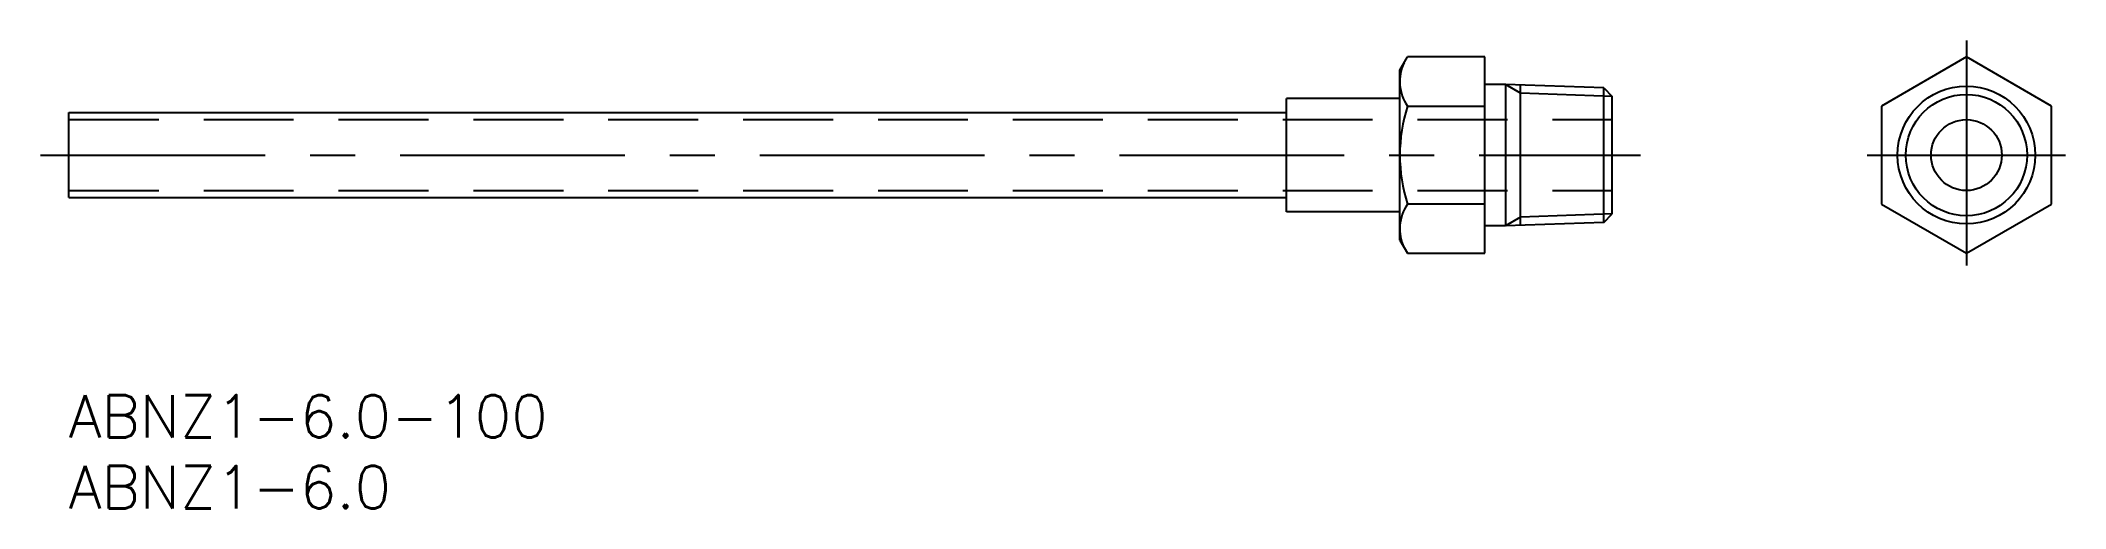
# Model space of a CAD drawing. Extents: x -2 to 141, y -8 to 25.
import ezdxf

# ---------------------------------------------------------------- set-up
doc = ezdxf.new("R2010")
doc.units = 0
doc.header["$LTSCALE"] = 0.5
doc.linetypes.add('CENTER', pattern=[50.8, 31.75, -6.35, 6.35, -6.35])
doc.linetypes.add('DASHED', pattern=[19.05, 12.7, -6.35])
for name, color, linetype in [('MSM_CENTER', 1, 'CENTER'), ('MSM_CONTINUOUS', 7, 'CONTINUOUS'), ('MSM_DASHED', 4, 'DASHED'), ('MSM_NARROW', 5, 'CONTINUOUS'), ('MSM_PART_NUMBER', 7, 'CONTINUOUS')]:
    doc.layers.add(name, color=color, linetype=linetype)
doc.styles.get("Standard").update_dxf_attribs({"font": 'txt.shx', "height": 3, "bigfont": 'bigfont.shx'})

# ---------------------------------------------------------------- blocks, each defined once
blk = doc.blocks.new('*U8')
at = {"layer": 'MSM_PART_NUMBER'}
blk.add_text('ABNZ1-6.0-100', height=3, dxfattribs=at).set_placement((0, -3))
blk = doc.blocks.new('*U9')
at = {"layer": 'MSM_PART_NUMBER'}
blk.add_text('ABNZ1-6.0', height=3, dxfattribs=at).set_placement((0, -8))

msp = doc.modelspace()

# ---------------------------------------------------------------- linework, layer by layer
at = {"layer": 'MSM_CENTER'}
for p, q in [((134.01, 25.01), (134.01, 8.85)), ((-2, 16.93), (111, 16.93)), ((127.01, 16.93), (141.01, 16.93))]:
    msp.add_line(p, q, dxfattribs=at)
at = {"layer": 'MSM_CONTINUOUS'}
for p, q in [((94, 22.93), (94.54, 23.86)), ((94, 10.93), (94, 22.93)), ((100, 23.86), (94.54, 23.86)), ((100, 10), (100, 23.86)), ((134.01, 23.86), (128.01, 20.39)), ((140.01, 20.39), (134.01, 23.86)), ((101.46, 21.92), (100, 21.92)), ((108.4, 21.67), (101.46, 21.92)), ((101.46, 21.92), (101.46, 11.94)), ((102.53, 11.98), (102.53, 21.88)), ((108.4, 21.67), (109, 21.07)), ((108.4, 12.18), (108.4, 21.67)), ((86, 12.93), (86, 20.93)), ((94, 20.93), (86, 20.93)), ((94.54, 20.39), (100, 20.39)), ((109, 12.78), (109, 21.07)), ((128.01, 20.39), (128.01, 13.46)), ((140.01, 13.46), (140.01, 20.39)), ((0, 13.93), (0, 19.93)), ((0, 19.93), (86, 19.93)), ((0, 13.93), (86, 13.93)), ((94, 12.93), (86, 12.93)), ((100, 13.46), (94.54, 13.46)), ((128.01, 13.46), (134.01, 10)), ((134.01, 10), (140.01, 13.46)), ((101.46, 11.94), (100, 11.94)), ((108.4, 12.18), (101.46, 11.94)), ((108.4, 12.18), (109, 12.78)), ((94, 10.93), (94.54, 10)), ((94.54, 10), (100, 10))]:
    msp.add_line(p, q, dxfattribs=at)
for radius in [4.86, 2.5]:
    msp.add_circle((134.01, 16.93), radius, dxfattribs=at)
for centre, radius, start, end in [((97.07, 22.12), 3.07, 154.3842, 214.3842), ((105.46, 16.93), 11.46, 162.412, 197.588), ((97.07, 11.73), 3.07, 145.6158, 205.6158)]:
    msp.add_arc(centre, radius, start, end, dxfattribs=at)
at = {"layer": 'MSM_DASHED'}
for p, q in [((0, 19.43), (109, 19.43)), ((0, 14.43), (109, 14.43))]:
    msp.add_line(p, q, dxfattribs=at)
at = {"layer": 'MSM_NARROW'}
for p, q in [((102.53, 21.3), (101.46, 21.92)), ((109, 21.07), (102.53, 21.3)), ((102.53, 12.56), (101.46, 11.94)), ((109, 12.78), (102.53, 12.56))]:
    msp.add_line(p, q, dxfattribs=at)
msp.add_circle((134.01, 16.93), 4.28, dxfattribs=at)

# ---------------------------------------------------------------- block references
at = {"layer": 'MSM_CONTINUOUS'}
for name in ['*U8', '*U9']:
    msp.add_blockref(name, (0, 0), dxfattribs=at)

doc.saveas('drawing.dxf')
